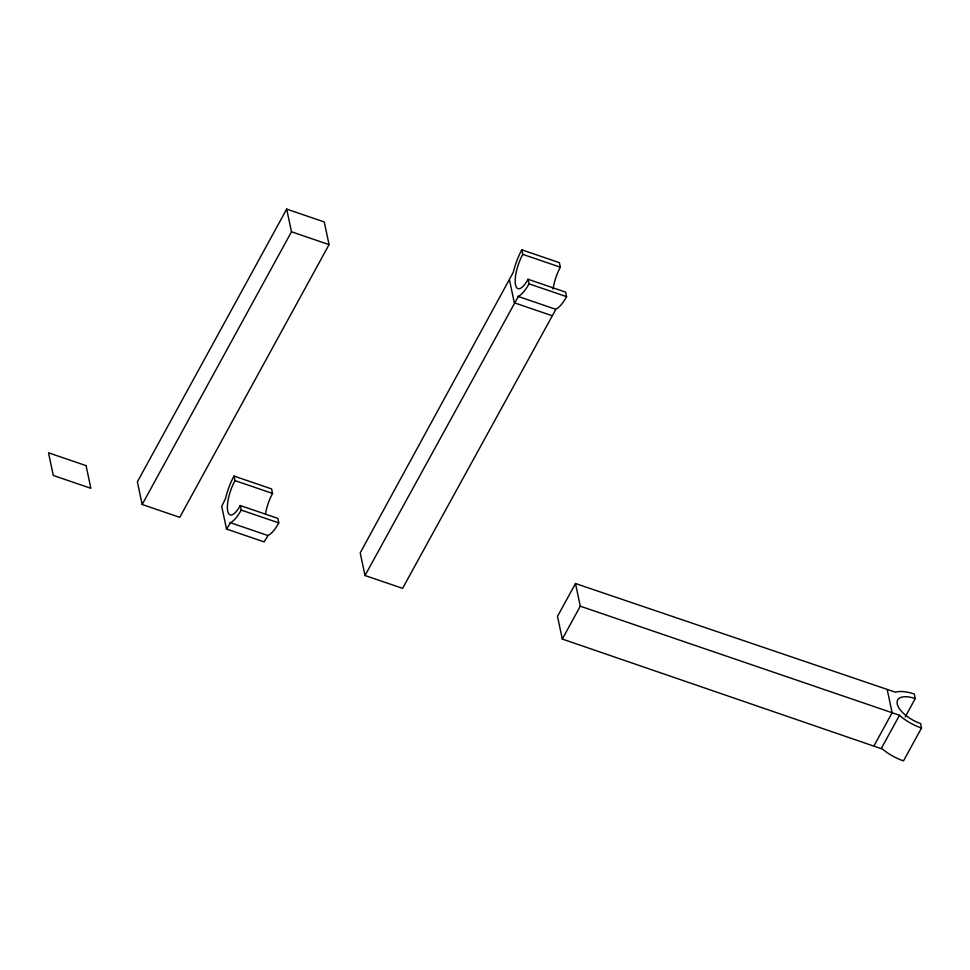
<?xml version="1.0" encoding="UTF-8"?>
<svg xmlns="http://www.w3.org/2000/svg" width="970" height="970" viewBox="0 0 970 970"><rect width="100%" height="100%" fill="white"/><g stroke="black" fill="none" stroke-linecap="round" stroke-linejoin="round"><path stroke-width="1.45" d="M286.683 209.108L137.376 481.835L142.178 504.497L179.753 517.337L329.06 244.61L324.259 221.948L286.683 209.108L291.485 231.781L142.178 504.497M240.257 505.54L277.832 518.368L278.79 522.903A31.452 10.112 -71.1 0 1 268.193 535.355L264.095 541.878L226.519 529.05L230.617 522.515A31.452 10.112 -71.1 0 0 241.215 510.074L240.257 505.54A23.062 7.42 -71.1 0 1 227.72 511.141A23.062 7.42 -71.1 0 1 234.982 480.599L234.012 476.064L271.588 488.904L272.546 493.439A23.062 7.42 -71.1 0 0 265.489 514.015M528.056 279.287L565.631 292.128L566.589 296.662A31.452 10.112 -71.1 0 1 555.992 309.103L402.586 588.353L365.011 575.525L518.416 296.274A31.452 10.112 -71.1 0 0 529.014 283.822L528.056 279.287A23.062 7.42 -71.1 0 1 515.519 284.889A23.062 7.42 -71.1 0 1 522.769 254.358L521.812 249.823L559.387 262.664L560.345 267.187A23.062 7.42 -71.1 0 0 553.094 289.072M575.489 583.528L557.495 616.386L562.297 639.048L882.53 749.107A31.452 14.126 28.7 0 0 903.506 760.892L921.5 728.034L920.542 723.499A23.062 10.367 28.7 0 1 897.238 703.977A23.062 10.367 28.7 0 1 915.256 698.57L914.298 694.035A31.452 14.126 28.7 0 0 895.431 692.204L575.489 583.528L580.278 606.189L562.297 639.048M874.128 745.59L892.121 712.744L887.32 690.07M881.512 748.112L899.505 715.254L580.278 606.189M905.192 716.963L915.256 698.57M522.769 254.358L560.345 267.187M529.014 283.822L566.589 296.662M517.859 296.347L555.422 309.188M551.894 315.638L514.318 302.798L509.529 280.136M291.485 231.781L329.06 244.61M234.982 480.599L272.546 493.439M241.215 510.074L278.79 522.903M230.06 522.587L267.623 535.428M899.505 715.254L900.524 716.248A31.452 14.126 28.7 0 0 921.5 728.034M365.011 575.525L360.209 552.851L513.324 272.231A31.452 10.112 -71.1 0 1 521.812 249.823M226.519 529.05L221.73 506.376L225.537 498.471A31.452 10.112 -71.1 0 1 234.012 476.064M86.075 465.636L48.5 452.796L53.301 475.47L90.865 488.31L86.075 465.636"/></g></svg>
